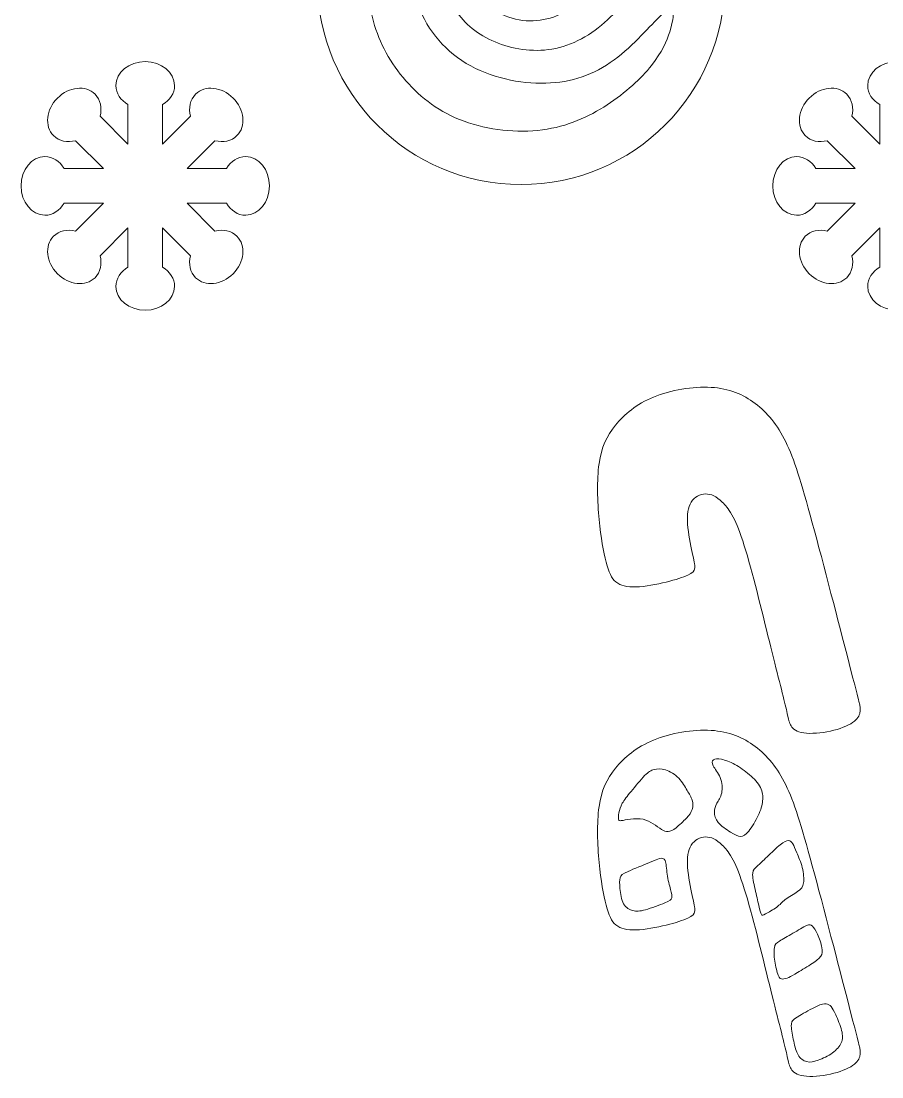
# Model space of a CAD drawing. Header units: centimetres. Extents: x -97 to 97, y -61 to 61.
# Drawn here: x -1.39 to 17.53, y -60.77 to -37.57 of the extents above; entities that cross this region are included whole.
import ezdxf

# ---------------------------------------------------------------- set-up
doc = ezdxf.new("R2010")
doc.units = ezdxf.units.CM
doc.header["$MEASUREMENT"] = 0
doc.layers.add('layer 1', color=7, linetype='Continuous')

msp = doc.modelspace()

# ---------------------------------------------------------------- linework, layer by layer
at = {"layer": 'layer 1', "color": 242, "lineweight": 9}
for points, knots in [([(9.60406, -32.20278), (7.1294, -32.20278), (5.1233, -34.20887), (5.1233, -36.68354), (5.1233, -36.68354), (5.1233, -39.15821), (7.1294, -41.1643), (9.60406, -41.1643), (9.60406, -41.1643), (12.07873, -41.1643), (14.08483, -39.15821), (14.08483, -36.68354), (14.08483, -36.68354), (14.08483, -34.20887), (12.07873, -32.20278), (9.60406, -32.20278)], [0, 0, 0, 0, 0.2, 0.2, 0.2, 0.2, 0.4, 0.4, 0.4, 0.4, 0.6, 0.6, 0.6, 0.6, 1, 1, 1, 1]), ([(12.62771, -37.49726), (12.40113, -37.72043), (12.00968, -38.18055), (11.5633, -38.48613), (11.5633, -38.48613), (11.11696, -38.79171), (10.61568, -38.94279), (10.03882, -38.93938), (10.03882, -38.93938), (9.462, -38.93593), (8.80963, -38.77797), (8.30144, -38.44151), (8.30144, -38.44151), (7.7933, -38.10501), (7.42937, -37.58995), (7.27142, -37.01659), (7.27142, -37.01659), (7.11347, -36.44318), (7.16154, -35.81137), (7.41904, -35.30668), (7.41904, -35.30668), (7.67655, -34.80195), (8.14354, -34.42424), (8.66369, -34.23199), (8.66369, -34.23199), (9.18384, -34.03975), (9.7572, -34.03288), (10.21382, -34.20803), (10.21382, -34.20803), (10.67048, -34.38317), (11.0104, -34.74023), (11.18204, -35.14882), (11.18204, -35.14882), (11.35373, -35.55741), (11.35709, -36.01753), (11.29696, -36.37119), (11.29696, -36.37119), (11.23689, -36.72484), (11.11332, -36.97202), (10.85576, -37.18491), (10.85576, -37.18491), (10.59826, -37.39775), (10.20686, -37.57631), (9.79308, -37.56944), (9.79308, -37.56944), (9.37935, -37.56253), (8.94329, -37.37028), (8.71157, -37.08185), (8.71157, -37.08185), (8.47986, -36.79342), (8.45243, -36.40884), (8.5383, -36.12386), (8.5383, -36.12386), (8.62421, -35.83884), (8.82337, -35.65347), (9.0328, -35.57106), (9.0328, -35.57106), (9.24228, -35.48865), (9.462, -35.50925), (9.60621, -35.51957), (9.60621, -35.51957), (9.75043, -35.52985), (9.8191, -35.52985), (9.78131, -35.55391), (9.78131, -35.55391), (9.74356, -35.57792), (9.59935, -35.626), (9.47914, -35.6878), (9.47914, -35.6878), (9.35898, -35.74961), (9.26284, -35.82515), (9.19417, -35.91443), (9.19417, -35.91443), (9.12549, -36.00371), (9.08433, -36.10667), (9.0912, -36.25776), (9.0912, -36.25776), (9.09807, -36.40884), (9.15296, -36.608), (9.27312, -36.73848), (9.27312, -36.73848), (9.39332, -36.86896), (9.57874, -36.93072), (9.78818, -36.91698), (9.78818, -36.91698), (9.99766, -36.90325), (10.23111, -36.81402), (10.40279, -36.63206), (10.40279, -36.63206), (10.57448, -36.45004), (10.68436, -36.17539), (10.65002, -35.90756), (10.65002, -35.90756), (10.61568, -35.63973), (10.43713, -35.37881), (10.24138, -35.18652), (10.24138, -35.18652), (10.04568, -34.99424), (9.83284, -34.87062), (9.56501, -34.85348), (9.56501, -34.85348), (9.29718, -34.83628), (8.97445, -34.92556), (8.71003, -35.0801), (8.71003, -35.0801), (8.44566, -35.2346), (8.23968, -35.45431), (8.10233, -35.72214), (8.10233, -35.72214), (7.96498, -35.98997), (7.89631, -36.30583), (7.92719, -36.6286), (7.92719, -36.6286), (7.95812, -36.95137), (8.08855, -37.28096), (8.32891, -37.54879), (8.32891, -37.54879), (8.56927, -37.81662), (8.91947, -38.0226), (9.32119, -38.13248), (9.32119, -38.13248), (9.72296, -38.24236), (10.17617, -38.25609), (10.60877, -38.10501), (10.60877, -38.10501), (11.04142, -37.95393), (11.45347, -37.63807), (11.73499, -37.30502), (11.73499, -37.30502), (12.01655, -36.97192), (12.16764, -36.62173), (12.22944, -36.26121), (12.22944, -36.26121), (12.29125, -35.90065), (12.26378, -35.52985), (12.11956, -35.12813), (12.11956, -35.12813), (11.97535, -34.7264), (11.71443, -34.29375), (11.32471, -33.96584), (11.32471, -33.96584), (10.935, -33.63794), (10.41653, -33.41477), (9.81565, -33.36497), (9.81565, -33.36497), (9.21477, -33.31516), (8.53153, -33.43878), (8.01133, -33.67054), (8.01133, -33.67054), (7.49113, -33.90231), (7.13407, -34.24227), (6.85937, -34.66633), (6.85937, -34.66633), (6.58467, -35.09033), (6.39243, -35.59853), (6.30315, -36.10326), (6.30315, -36.10326), (6.21387, -36.608), (6.22761, -37.10927), (6.35809, -37.58313), (6.35809, -37.58313), (6.48857, -38.05694), (6.73575, -38.50332), (7.0688, -38.88444), (7.0688, -38.88444), (7.40185, -39.26556), (7.82077, -39.58142), (8.34951, -39.77371), (8.34951, -39.77371), (8.87826, -39.966), (9.51694, -40.03467), (10.06974, -39.96259), (10.06974, -39.96259), (10.62255, -39.89046), (11.08949, -39.67756), (11.49463, -39.41319), (11.49463, -39.41319), (11.89981, -39.14877), (12.24318, -38.83291), (12.46976, -38.54794), (12.46976, -38.54794), (12.69638, -38.26291), (12.80626, -38.00886), (12.87148, -37.8063), (12.87148, -37.8063), (12.93675, -37.60368), (12.95735, -37.45265), (12.93675, -37.37024), (12.93675, -37.37024), (12.91614, -37.28783), (12.85434, -37.27409), (12.62771, -37.49726)], [0, 0, 0, 0, 0.02040816, 0.02040816, 0.02040816, 0.02040816, 0.04081633, 0.04081633, 0.04081633, 0.04081633, 0.06122449, 0.06122449, 0.06122449, 0.06122449, 0.08163265, 0.08163265, 0.08163265, 0.08163265, 0.10204082, 0.10204082, 0.10204082, 0.10204082, 0.12244898, 0.12244898, 0.12244898, 0.12244898, 0.14285714, 0.14285714, 0.14285714, 0.14285714, 0.16326531, 0.16326531, 0.16326531, 0.16326531, 0.18367347, 0.18367347, 0.18367347, 0.18367347, 0.20408163, 0.20408163, 0.20408163, 0.20408163, 0.2244898, 0.2244898, 0.2244898, 0.2244898, 0.24489796, 0.24489796, 0.24489796, 0.24489796, 0.26530612, 0.26530612, 0.26530612, 0.26530612, 0.28571429, 0.28571429, 0.28571429, 0.28571429, 0.30612245, 0.30612245, 0.30612245, 0.30612245, 0.32653061, 0.32653061, 0.32653061, 0.32653061, 0.34693878, 0.34693878, 0.34693878, 0.34693878, 0.36734694, 0.36734694, 0.36734694, 0.36734694, 0.3877551, 0.3877551, 0.3877551, 0.3877551, 0.40816327, 0.40816327, 0.40816327, 0.40816327, 0.42857143, 0.42857143, 0.42857143, 0.42857143, 0.44897959, 0.44897959, 0.44897959, 0.44897959, 0.46938776, 0.46938776, 0.46938776, 0.46938776, 0.48979592, 0.48979592, 0.48979592, 0.48979592, 0.51020408, 0.51020408, 0.51020408, 0.51020408, 0.53061224, 0.53061224, 0.53061224, 0.53061224, 0.55102041, 0.55102041, 0.55102041, 0.55102041, 0.57142857, 0.57142857, 0.57142857, 0.57142857, 0.59183673, 0.59183673, 0.59183673, 0.59183673, 0.6122449, 0.6122449, 0.6122449, 0.6122449, 0.63265306, 0.63265306, 0.63265306, 0.63265306, 0.65306122, 0.65306122, 0.65306122, 0.65306122, 0.67346939, 0.67346939, 0.67346939, 0.67346939, 0.69387755, 0.69387755, 0.69387755, 0.69387755, 0.71428571, 0.71428571, 0.71428571, 0.71428571, 0.73469388, 0.73469388, 0.73469388, 0.73469388, 0.75510204, 0.75510204, 0.75510204, 0.75510204, 0.7755102, 0.7755102, 0.7755102, 0.7755102, 0.79591837, 0.79591837, 0.79591837, 0.79591837, 0.81632653, 0.81632653, 0.81632653, 0.81632653, 0.83673469, 0.83673469, 0.83673469, 0.83673469, 0.85714286, 0.85714286, 0.85714286, 0.85714286, 0.87755102, 0.87755102, 0.87755102, 0.87755102, 0.89795918, 0.89795918, 0.89795918, 0.89795918, 0.91836735, 0.91836735, 0.91836735, 0.91836735, 0.93877551, 0.93877551, 0.93877551, 0.93877551, 0.95918367, 0.95918367, 0.95918367, 0.95918367, 1, 1, 1, 1]), ([(-0.1901, -42.18802), (-0.1901, -42.18802), (0.42194, -41.57597), (0.42194, -41.57597), (0.42194, -41.57597), (0.42194, -41.57597), (-0.44364, -41.57597), (-0.44364, -41.57597), (-0.44364, -41.57597), (-0.5388, -41.73523), (-0.69204, -41.83867), (-0.86494, -41.83867), (-0.86494, -41.83867), (-1.15365, -41.83867), (-1.3877, -41.55042), (-1.3877, -41.19485), (-1.3877, -41.19485), (-1.3877, -40.83929), (-1.15365, -40.55104), (-0.86494, -40.55104), (-0.86494, -40.55104), (-0.69204, -40.55104), (-0.5388, -40.65447), (-0.44364, -40.81373), (-0.44364, -40.81373), (-0.44364, -40.81373), (0.42194, -40.81373), (0.42194, -40.81373), (0.42194, -40.81373), (0.42194, -40.81373), (-0.1901, -40.20169), (-0.1901, -40.20169), (-0.1901, -40.20169), (-0.37001, -40.247), (-0.55151, -40.21178), (-0.67377, -40.08952), (-0.67377, -40.08952), (-0.87792, -39.88536), (-0.83962, -39.51606), (-0.58818, -39.26463), (-0.58818, -39.26463), (-0.33675, -39.0132), (0.03255, -38.97489), (0.23671, -39.17904), (0.23671, -39.17904), (0.35897, -39.3013), (0.39419, -39.4828), (0.34888, -39.66271), (0.34888, -39.66271), (0.34888, -39.66271), (0.96092, -40.27475), (0.96092, -40.27475), (0.96092, -40.27475), (0.96092, -40.27475), (0.96092, -39.40917), (0.96092, -39.40917), (0.96092, -39.40917), (0.80166, -39.31401), (0.69823, -39.16078), (0.69823, -38.98788), (0.69823, -38.98788), (0.69823, -38.69916), (0.98647, -38.46511), (1.34204, -38.46511), (1.34204, -38.46511), (1.69761, -38.46511), (1.98585, -38.69916), (1.98585, -38.98788), (1.98585, -38.98788), (1.98585, -39.16078), (1.88242, -39.31401), (1.72316, -39.40917), (1.72316, -39.40917), (1.72316, -39.40917), (1.72316, -40.27475), (1.72316, -40.27475), (1.72316, -40.27475), (1.72316, -40.27475), (2.33521, -39.66271), (2.33521, -39.66271), (2.33521, -39.66271), (2.28989, -39.4828), (2.32512, -39.3013), (2.44738, -39.17904), (2.44738, -39.17904), (2.65153, -38.97489), (3.02083, -39.0132), (3.27227, -39.26463), (3.27227, -39.26463), (3.5237, -39.51606), (3.56201, -39.88536), (3.35785, -40.08952), (3.35785, -40.08952), (3.23559, -40.21178), (3.05409, -40.247), (2.87419, -40.20169), (2.87419, -40.20169), (2.87419, -40.20169), (2.26214, -40.81373), (2.26214, -40.81373), (2.26214, -40.81373), (2.26214, -40.81373), (3.12772, -40.81373), (3.12772, -40.81373), (3.12772, -40.81373), (3.22288, -40.65447), (3.37612, -40.55104), (3.54902, -40.55104), (3.54902, -40.55104), (3.83773, -40.55104), (4.07179, -40.83929), (4.07179, -41.19485), (4.07179, -41.19485), (4.07179, -41.55042), (3.83773, -41.83867), (3.54902, -41.83867), (3.54902, -41.83867), (3.37612, -41.83867), (3.22288, -41.73523), (3.12772, -41.57597), (3.12772, -41.57597), (3.12772, -41.57597), (2.26214, -41.57597), (2.26214, -41.57597), (2.26214, -41.57597), (2.26214, -41.57597), (2.87419, -42.18802), (2.87419, -42.18802), (2.87419, -42.18802), (3.05409, -42.1427), (3.23559, -42.17793), (3.35785, -42.30019), (3.35785, -42.30019), (3.56201, -42.50434), (3.5237, -42.87364), (3.27227, -43.12508), (3.27227, -43.12508), (3.02083, -43.37651), (2.65153, -43.41482), (2.44738, -43.21066), (2.44738, -43.21066), (2.32512, -43.0884), (2.28989, -42.90691), (2.33521, -42.727), (2.33521, -42.727), (2.33521, -42.727), (1.72316, -42.11495), (1.72316, -42.11495), (1.72316, -42.11495), (1.72316, -42.11495), (1.72316, -42.98053), (1.72316, -42.98053), (1.72316, -42.98053), (1.88242, -43.0757), (1.98585, -43.22893), (1.98585, -43.40183), (1.98585, -43.40183), (1.98585, -43.69055), (1.69761, -43.9246), (1.34204, -43.9246), (1.34204, -43.9246), (0.98647, -43.9246), (0.69823, -43.69055), (0.69823, -43.40183), (0.69823, -43.40183), (0.69823, -43.22893), (0.80166, -43.0757), (0.96092, -42.98053), (0.96092, -42.98053), (0.96092, -42.98053), (0.96092, -42.11495), (0.96092, -42.11495), (0.96092, -42.11495), (0.96092, -42.11495), (0.34888, -42.727), (0.34888, -42.727), (0.34888, -42.727), (0.39419, -42.90691), (0.35897, -43.0884), (0.23671, -43.21066), (0.23671, -43.21066), (0.03255, -43.41482), (-0.33675, -43.37651), (-0.58818, -43.12508), (-0.58818, -43.12508), (-0.83962, -42.87364), (-0.87792, -42.50434), (-0.67377, -42.30019), (-0.67377, -42.30019), (-0.55151, -42.17793), (-0.37001, -42.1427), (-0.1901, -42.18802)], [0, 0, 0, 0, 0.02040816, 0.02040816, 0.02040816, 0.02040816, 0.04081633, 0.04081633, 0.04081633, 0.04081633, 0.06122449, 0.06122449, 0.06122449, 0.06122449, 0.08163265, 0.08163265, 0.08163265, 0.08163265, 0.10204082, 0.10204082, 0.10204082, 0.10204082, 0.12244898, 0.12244898, 0.12244898, 0.12244898, 0.14285714, 0.14285714, 0.14285714, 0.14285714, 0.16326531, 0.16326531, 0.16326531, 0.16326531, 0.18367347, 0.18367347, 0.18367347, 0.18367347, 0.20408163, 0.20408163, 0.20408163, 0.20408163, 0.2244898, 0.2244898, 0.2244898, 0.2244898, 0.24489796, 0.24489796, 0.24489796, 0.24489796, 0.26530612, 0.26530612, 0.26530612, 0.26530612, 0.28571429, 0.28571429, 0.28571429, 0.28571429, 0.30612245, 0.30612245, 0.30612245, 0.30612245, 0.32653061, 0.32653061, 0.32653061, 0.32653061, 0.34693878, 0.34693878, 0.34693878, 0.34693878, 0.36734694, 0.36734694, 0.36734694, 0.36734694, 0.3877551, 0.3877551, 0.3877551, 0.3877551, 0.40816327, 0.40816327, 0.40816327, 0.40816327, 0.42857143, 0.42857143, 0.42857143, 0.42857143, 0.44897959, 0.44897959, 0.44897959, 0.44897959, 0.46938776, 0.46938776, 0.46938776, 0.46938776, 0.48979592, 0.48979592, 0.48979592, 0.48979592, 0.51020408, 0.51020408, 0.51020408, 0.51020408, 0.53061224, 0.53061224, 0.53061224, 0.53061224, 0.55102041, 0.55102041, 0.55102041, 0.55102041, 0.57142857, 0.57142857, 0.57142857, 0.57142857, 0.59183673, 0.59183673, 0.59183673, 0.59183673, 0.6122449, 0.6122449, 0.6122449, 0.6122449, 0.63265306, 0.63265306, 0.63265306, 0.63265306, 0.65306122, 0.65306122, 0.65306122, 0.65306122, 0.67346939, 0.67346939, 0.67346939, 0.67346939, 0.69387755, 0.69387755, 0.69387755, 0.69387755, 0.71428571, 0.71428571, 0.71428571, 0.71428571, 0.73469388, 0.73469388, 0.73469388, 0.73469388, 0.75510204, 0.75510204, 0.75510204, 0.75510204, 0.7755102, 0.7755102, 0.7755102, 0.7755102, 0.79591837, 0.79591837, 0.79591837, 0.79591837, 0.81632653, 0.81632653, 0.81632653, 0.81632653, 0.83673469, 0.83673469, 0.83673469, 0.83673469, 0.85714286, 0.85714286, 0.85714286, 0.85714286, 0.87755102, 0.87755102, 0.87755102, 0.87755102, 0.89795918, 0.89795918, 0.89795918, 0.89795918, 0.91836735, 0.91836735, 0.91836735, 0.91836735, 0.93877551, 0.93877551, 0.93877551, 0.93877551, 0.95918367, 0.95918367, 0.95918367, 0.95918367, 1, 1, 1, 1]), ([(19.39823, -42.18802), (19.39823, -42.18802), (18.78619, -41.57597), (18.78619, -41.57597), (18.78619, -41.57597), (18.78619, -41.57597), (19.65177, -41.57597), (19.65177, -41.57597), (19.65177, -41.57597), (19.74693, -41.73523), (19.90016, -41.83867), (20.07307, -41.83867), (20.07307, -41.83867), (20.36178, -41.83867), (20.59583, -41.55042), (20.59583, -41.19485), (20.59583, -41.19485), (20.59583, -40.83929), (20.36178, -40.55104), (20.07307, -40.55104), (20.07307, -40.55104), (19.90016, -40.55104), (19.74693, -40.65447), (19.65177, -40.81373), (19.65177, -40.81373), (19.65177, -40.81373), (18.78619, -40.81373), (18.78619, -40.81373), (18.78619, -40.81373), (18.78619, -40.81373), (19.39823, -40.20169), (19.39823, -40.20169), (19.39823, -40.20169), (19.57814, -40.247), (19.75964, -40.21178), (19.8819, -40.08952), (19.8819, -40.08952), (20.08605, -39.88536), (20.04774, -39.51606), (19.79631, -39.26463), (19.79631, -39.26463), (19.54488, -39.0132), (19.17558, -38.97489), (18.97142, -39.17904), (18.97142, -39.17904), (18.84916, -39.3013), (18.81394, -39.4828), (18.85925, -39.66271), (18.85925, -39.66271), (18.85925, -39.66271), (18.24721, -40.27475), (18.24721, -40.27475), (18.24721, -40.27475), (18.24721, -40.27475), (18.24721, -39.40917), (18.24721, -39.40917), (18.24721, -39.40917), (18.40647, -39.31401), (18.5099, -39.16078), (18.5099, -38.98788), (18.5099, -38.98788), (18.5099, -38.69916), (18.22165, -38.46511), (17.86609, -38.46511), (17.86609, -38.46511), (17.51052, -38.46511), (17.22227, -38.69916), (17.22227, -38.98788), (17.22227, -38.98788), (17.22227, -39.16078), (17.32571, -39.31401), (17.48497, -39.40917), (17.48497, -39.40917), (17.48497, -39.40917), (17.48497, -40.27475), (17.48497, -40.27475), (17.48497, -40.27475), (17.48497, -40.27475), (16.87292, -39.66271), (16.87292, -39.66271), (16.87292, -39.66271), (16.91824, -39.4828), (16.88301, -39.3013), (16.76075, -39.17904), (16.76075, -39.17904), (16.5566, -38.97489), (16.1873, -39.0132), (15.93586, -39.26463), (15.93586, -39.26463), (15.68443, -39.51606), (15.64612, -39.88536), (15.85028, -40.08952), (15.85028, -40.08952), (15.97254, -40.21178), (16.15403, -40.247), (16.33394, -40.20169), (16.33394, -40.20169), (16.33394, -40.20169), (16.94599, -40.81373), (16.94599, -40.81373), (16.94599, -40.81373), (16.94599, -40.81373), (16.08041, -40.81373), (16.08041, -40.81373), (16.08041, -40.81373), (15.98524, -40.65447), (15.83201, -40.55104), (15.65911, -40.55104), (15.65911, -40.55104), (15.3704, -40.55104), (15.13634, -40.83929), (15.13634, -41.19485), (15.13634, -41.19485), (15.13634, -41.55042), (15.3704, -41.83867), (15.65911, -41.83867), (15.65911, -41.83867), (15.83201, -41.83867), (15.98524, -41.73523), (16.08041, -41.57597), (16.08041, -41.57597), (16.08041, -41.57597), (16.94599, -41.57597), (16.94599, -41.57597), (16.94599, -41.57597), (16.94599, -41.57597), (16.33394, -42.18802), (16.33394, -42.18802), (16.33394, -42.18802), (16.15403, -42.1427), (15.97254, -42.17793), (15.85028, -42.30019), (15.85028, -42.30019), (15.64612, -42.50434), (15.68443, -42.87364), (15.93586, -43.12508), (15.93586, -43.12508), (16.1873, -43.37651), (16.5566, -43.41482), (16.76075, -43.21066), (16.76075, -43.21066), (16.88301, -43.0884), (16.91824, -42.90691), (16.87292, -42.727), (16.87292, -42.727), (16.87292, -42.727), (17.48497, -42.11495), (17.48497, -42.11495), (17.48497, -42.11495), (17.48497, -42.11495), (17.48497, -42.98053), (17.48497, -42.98053), (17.48497, -42.98053), (17.32571, -43.0757), (17.22227, -43.22893), (17.22227, -43.40183), (17.22227, -43.40183), (17.22227, -43.69055), (17.51052, -43.9246), (17.86609, -43.9246), (17.86609, -43.9246), (18.22165, -43.9246), (18.5099, -43.69055), (18.5099, -43.40183), (18.5099, -43.40183), (18.5099, -43.22893), (18.40647, -43.0757), (18.24721, -42.98053), (18.24721, -42.98053), (18.24721, -42.98053), (18.24721, -42.11495), (18.24721, -42.11495), (18.24721, -42.11495), (18.24721, -42.11495), (18.85925, -42.727), (18.85925, -42.727), (18.85925, -42.727), (18.81394, -42.90691), (18.84916, -43.0884), (18.97142, -43.21066), (18.97142, -43.21066), (19.17558, -43.41482), (19.54488, -43.37651), (19.79631, -43.12508), (19.79631, -43.12508), (20.04774, -42.87364), (20.08605, -42.50434), (19.8819, -42.30019), (19.8819, -42.30019), (19.75964, -42.17793), (19.57814, -42.1427), (19.39823, -42.18802)], [0, 0, 0, 0, 0.02040816, 0.02040816, 0.02040816, 0.02040816, 0.04081633, 0.04081633, 0.04081633, 0.04081633, 0.06122449, 0.06122449, 0.06122449, 0.06122449, 0.08163265, 0.08163265, 0.08163265, 0.08163265, 0.10204082, 0.10204082, 0.10204082, 0.10204082, 0.12244898, 0.12244898, 0.12244898, 0.12244898, 0.14285714, 0.14285714, 0.14285714, 0.14285714, 0.16326531, 0.16326531, 0.16326531, 0.16326531, 0.18367347, 0.18367347, 0.18367347, 0.18367347, 0.20408163, 0.20408163, 0.20408163, 0.20408163, 0.2244898, 0.2244898, 0.2244898, 0.2244898, 0.24489796, 0.24489796, 0.24489796, 0.24489796, 0.26530612, 0.26530612, 0.26530612, 0.26530612, 0.28571429, 0.28571429, 0.28571429, 0.28571429, 0.30612245, 0.30612245, 0.30612245, 0.30612245, 0.32653061, 0.32653061, 0.32653061, 0.32653061, 0.34693878, 0.34693878, 0.34693878, 0.34693878, 0.36734694, 0.36734694, 0.36734694, 0.36734694, 0.3877551, 0.3877551, 0.3877551, 0.3877551, 0.40816327, 0.40816327, 0.40816327, 0.40816327, 0.42857143, 0.42857143, 0.42857143, 0.42857143, 0.44897959, 0.44897959, 0.44897959, 0.44897959, 0.46938776, 0.46938776, 0.46938776, 0.46938776, 0.48979592, 0.48979592, 0.48979592, 0.48979592, 0.51020408, 0.51020408, 0.51020408, 0.51020408, 0.53061224, 0.53061224, 0.53061224, 0.53061224, 0.55102041, 0.55102041, 0.55102041, 0.55102041, 0.57142857, 0.57142857, 0.57142857, 0.57142857, 0.59183673, 0.59183673, 0.59183673, 0.59183673, 0.6122449, 0.6122449, 0.6122449, 0.6122449, 0.63265306, 0.63265306, 0.63265306, 0.63265306, 0.65306122, 0.65306122, 0.65306122, 0.65306122, 0.67346939, 0.67346939, 0.67346939, 0.67346939, 0.69387755, 0.69387755, 0.69387755, 0.69387755, 0.71428571, 0.71428571, 0.71428571, 0.71428571, 0.73469388, 0.73469388, 0.73469388, 0.73469388, 0.75510204, 0.75510204, 0.75510204, 0.75510204, 0.7755102, 0.7755102, 0.7755102, 0.7755102, 0.79591837, 0.79591837, 0.79591837, 0.79591837, 0.81632653, 0.81632653, 0.81632653, 0.81632653, 0.83673469, 0.83673469, 0.83673469, 0.83673469, 0.85714286, 0.85714286, 0.85714286, 0.85714286, 0.87755102, 0.87755102, 0.87755102, 0.87755102, 0.89795918, 0.89795918, 0.89795918, 0.89795918, 0.91836735, 0.91836735, 0.91836735, 0.91836735, 0.93877551, 0.93877551, 0.93877551, 0.93877551, 0.95918367, 0.95918367, 0.95918367, 0.95918367, 1, 1, 1, 1]), ([(16.78274, -51.56324), (16.59386, -50.83534), (16.25054, -49.50308), (16.0033, -48.59322), (16.0033, -48.59322), (15.75608, -47.68334), (15.60506, -47.19576), (15.41962, -46.81808), (15.41962, -46.81808), (15.2342, -46.44038), (15.01448, -46.1726), (14.75012, -45.97346), (14.75012, -45.97346), (14.4857, -45.7743), (14.1767, -45.6438), (13.7784, -45.6198), (13.7784, -45.6198), (13.38008, -45.59574), (12.89254, -45.67814), (12.51482, -45.83268), (12.51482, -45.83268), (12.13712, -45.98718), (11.86932, -46.21376), (11.67704, -46.4507), (11.67704, -46.4507), (11.48476, -46.68762), (11.36804, -46.9348), (11.31656, -47.2953), (11.31656, -47.2953), (11.26504, -47.65588), (11.27878, -48.12968), (11.31656, -48.52454), (11.31656, -48.52454), (11.35432, -48.9194), (11.41608, -49.2353), (11.47446, -49.45846), (11.47446, -49.45846), (11.53282, -49.68164), (11.58776, -49.81212), (11.68738, -49.89454), (11.68738, -49.89454), (11.78692, -49.97694), (11.93114, -50.01128), (12.1303, -50.0044), (12.1303, -50.0044), (12.32944, -49.99756), (12.5835, -49.94948), (12.79298, -49.89794), (12.79298, -49.89794), (13.00242, -49.84646), (13.16718, -49.79152), (13.2702, -49.74344), (13.2702, -49.74344), (13.3732, -49.69538), (13.41442, -49.65418), (13.42128, -49.58548), (13.42128, -49.58548), (13.42814, -49.51682), (13.40068, -49.42072), (13.36294, -49.24904), (13.36294, -49.24904), (13.32514, -49.07736), (13.27706, -48.83018), (13.26334, -48.62414), (13.26334, -48.62414), (13.24958, -48.41812), (13.2702, -48.2533), (13.34232, -48.13996), (13.34232, -48.13996), (13.41442, -48.02668), (13.53804, -47.96486), (13.65822, -47.96142), (13.65822, -47.96142), (13.7784, -47.958), (13.89514, -48.01294), (14.02562, -48.13996), (14.02562, -48.13996), (14.1561, -48.26704), (14.30028, -48.4662), (14.4754, -48.99494), (14.4754, -48.99494), (14.6505, -49.52374), (14.85648, -50.38208), (15.02818, -51.07564), (15.02818, -51.07564), (15.19986, -51.76926), (15.33722, -52.298), (15.40934, -52.5967), (15.40934, -52.5967), (15.48144, -52.89548), (15.48828, -52.9641), (15.52264, -53.03278), (15.52264, -53.03278), (15.55698, -53.10146), (15.61878, -53.17012), (15.75958, -53.201), (15.75958, -53.201), (15.90034, -53.23192), (16.12006, -53.22508), (16.32608, -53.18726), (16.32608, -53.18726), (16.5321, -53.14952), (16.72434, -53.08086), (16.84796, -53.00872), (16.84796, -53.00872), (16.97156, -52.93664), (17.02652, -52.86114), (17.04712, -52.78214), (17.04712, -52.78214), (17.06772, -52.7032), (17.05398, -52.62078), (17.02998, -52.51776), (17.02998, -52.51776), (17.00592, -52.41476), (16.97156, -52.29114), (16.78274, -51.56324)], [0, 0, 0, 0, 0.03333333, 0.03333333, 0.03333333, 0.03333333, 0.06666667, 0.06666667, 0.06666667, 0.06666667, 0.1, 0.1, 0.1, 0.1, 0.13333333, 0.13333333, 0.13333333, 0.13333333, 0.16666667, 0.16666667, 0.16666667, 0.16666667, 0.2, 0.2, 0.2, 0.2, 0.23333333, 0.23333333, 0.23333333, 0.23333333, 0.26666667, 0.26666667, 0.26666667, 0.26666667, 0.3, 0.3, 0.3, 0.3, 0.33333333, 0.33333333, 0.33333333, 0.33333333, 0.36666667, 0.36666667, 0.36666667, 0.36666667, 0.4, 0.4, 0.4, 0.4, 0.43333333, 0.43333333, 0.43333333, 0.43333333, 0.46666667, 0.46666667, 0.46666667, 0.46666667, 0.5, 0.5, 0.5, 0.5, 0.53333333, 0.53333333, 0.53333333, 0.53333333, 0.56666667, 0.56666667, 0.56666667, 0.56666667, 0.6, 0.6, 0.6, 0.6, 0.63333333, 0.63333333, 0.63333333, 0.63333333, 0.66666667, 0.66666667, 0.66666667, 0.66666667, 0.7, 0.7, 0.7, 0.7, 0.73333333, 0.73333333, 0.73333333, 0.73333333, 0.76666667, 0.76666667, 0.76666667, 0.76666667, 0.8, 0.8, 0.8, 0.8, 0.83333333, 0.83333333, 0.83333333, 0.83333333, 0.86666667, 0.86666667, 0.86666667, 0.86666667, 0.9, 0.9, 0.9, 0.9, 0.93333333, 0.93333333, 0.93333333, 0.93333333, 1, 1, 1, 1]), ([(16.78274, -59.09857), (16.59386, -58.37066), (16.25054, -57.03842), (16.00331, -56.12856), (16.00331, -56.12856), (15.75608, -55.21869), (15.60504, -54.7311), (15.41962, -54.35343), (15.41962, -54.35343), (15.2342, -53.97572), (15.01449, -53.70794), (14.75011, -53.50878), (14.75011, -53.50878), (14.48569, -53.30963), (14.1767, -53.17914), (13.77839, -53.15513), (13.77839, -53.15513), (13.38008, -53.13107), (12.89254, -53.21348), (12.51483, -53.36802), (12.51483, -53.36802), (12.13711, -53.52252), (11.86933, -53.7491), (11.67704, -53.98605), (11.67704, -53.98605), (11.48475, -54.22295), (11.36805, -54.47013), (11.31657, -54.83065), (11.31657, -54.83065), (11.26504, -55.19122), (11.27878, -55.66502), (11.31657, -56.05988), (11.31657, -56.05988), (11.35432, -56.45474), (11.41608, -56.77064), (11.47447, -56.99381), (11.47447, -56.99381), (11.53283, -57.21698), (11.58776, -57.34746), (11.68737, -57.42987), (11.68737, -57.42987), (11.78692, -57.51228), (11.93114, -57.54662), (12.13029, -57.53975), (12.13029, -57.53975), (12.32945, -57.53288), (12.5835, -57.48481), (12.79298, -57.43328), (12.79298, -57.43328), (13.00242, -57.3818), (13.16719, -57.32686), (13.2702, -57.27878), (13.2702, -57.27878), (13.37321, -57.23071), (13.41442, -57.18951), (13.42128, -57.12083), (13.42128, -57.12083), (13.42815, -57.05216), (13.40068, -56.95606), (13.36293, -56.78437), (13.36293, -56.78437), (13.32514, -56.61269), (13.27707, -56.36551), (13.26333, -56.15948), (13.26333, -56.15948), (13.2496, -55.95346), (13.2702, -55.78864), (13.34233, -55.6753), (13.34233, -55.6753), (13.41442, -55.56201), (13.53803, -55.50021), (13.65823, -55.49675), (13.65823, -55.49675), (13.77839, -55.49334), (13.89514, -55.54828), (14.02562, -55.6753), (14.02562, -55.6753), (14.1561, -55.80237), (14.30027, -56.00153), (14.47542, -56.53028), (14.47542, -56.53028), (14.65051, -57.05907), (14.85649, -57.91741), (15.02818, -58.61098), (15.02818, -58.61098), (15.19986, -59.30459), (15.33721, -59.83334), (15.40934, -60.13205), (15.40934, -60.13205), (15.48143, -60.43081), (15.4883, -60.49944), (15.52263, -60.56811), (15.52263, -60.56811), (15.55697, -60.63679), (15.61878, -60.70546), (15.75958, -60.73634), (15.75958, -60.73634), (15.90034, -60.76727), (16.12006, -60.7604), (16.32608, -60.72261), (16.32608, -60.72261), (16.5321, -60.68486), (16.72435, -60.61618), (16.84796, -60.54405), (16.84796, -60.54405), (16.97157, -60.47197), (17.02651, -60.39647), (17.04712, -60.31747), (17.04712, -60.31747), (17.06772, -60.23852), (17.05398, -60.15611), (17.02997, -60.0531), (17.02997, -60.0531), (17.00591, -59.95009), (16.97157, -59.82647), (16.78274, -59.09857)], [0, 0, 0, 0, 0.03333333, 0.03333333, 0.03333333, 0.03333333, 0.06666667, 0.06666667, 0.06666667, 0.06666667, 0.1, 0.1, 0.1, 0.1, 0.13333333, 0.13333333, 0.13333333, 0.13333333, 0.16666667, 0.16666667, 0.16666667, 0.16666667, 0.2, 0.2, 0.2, 0.2, 0.23333333, 0.23333333, 0.23333333, 0.23333333, 0.26666667, 0.26666667, 0.26666667, 0.26666667, 0.3, 0.3, 0.3, 0.3, 0.33333333, 0.33333333, 0.33333333, 0.33333333, 0.36666667, 0.36666667, 0.36666667, 0.36666667, 0.4, 0.4, 0.4, 0.4, 0.43333333, 0.43333333, 0.43333333, 0.43333333, 0.46666667, 0.46666667, 0.46666667, 0.46666667, 0.5, 0.5, 0.5, 0.5, 0.53333333, 0.53333333, 0.53333333, 0.53333333, 0.56666667, 0.56666667, 0.56666667, 0.56666667, 0.6, 0.6, 0.6, 0.6, 0.63333333, 0.63333333, 0.63333333, 0.63333333, 0.66666667, 0.66666667, 0.66666667, 0.66666667, 0.7, 0.7, 0.7, 0.7, 0.73333333, 0.73333333, 0.73333333, 0.73333333, 0.76666667, 0.76666667, 0.76666667, 0.76666667, 0.8, 0.8, 0.8, 0.8, 0.83333333, 0.83333333, 0.83333333, 0.83333333, 0.86666667, 0.86666667, 0.86666667, 0.86666667, 0.9, 0.9, 0.9, 0.9, 0.93333333, 0.93333333, 0.93333333, 0.93333333, 1, 1, 1, 1]), ([(13.82642, -53.93452), (13.86075, -53.99974), (13.93625, -54.0856), (13.97918, -54.19375), (13.97918, -54.19375), (14.02212, -54.3019), (14.03239, -54.43239), (14.01179, -54.53026), (14.01179, -54.53026), (13.99119, -54.62808), (13.93971, -54.69335), (13.90537, -54.75684), (13.90537, -54.75684), (13.87103, -54.82037), (13.85384, -54.88218), (13.85384, -54.95254), (13.85384, -54.95254), (13.85384, -55.02294), (13.87103, -55.10194), (13.9363, -55.17916), (13.9363, -55.17916), (14.00151, -55.25643), (14.1148, -55.33198), (14.20581, -55.3886), (14.20581, -55.3886), (14.29681, -55.44527), (14.36544, -55.48306), (14.42557, -55.48474), (14.42557, -55.48474), (14.48565, -55.48647), (14.53713, -55.45213), (14.6058, -55.36627), (14.6058, -55.36627), (14.67448, -55.28045), (14.76035, -55.14314), (14.81701, -55.02294), (14.81701, -55.02294), (14.87363, -54.90278), (14.9011, -54.79977), (14.91143, -54.70017), (14.91143, -54.70017), (14.92171, -54.60061), (14.91484, -54.50447), (14.86509, -54.40833), (14.86509, -54.40833), (14.81528, -54.31218), (14.72255, -54.21604), (14.62127, -54.12849), (14.62127, -54.12849), (14.51998, -54.04094), (14.4101, -53.96194), (14.30195, -53.90359), (14.30195, -53.90359), (14.1938, -53.84524), (14.08733, -53.80745), (14.00497, -53.7903), (14.00497, -53.7903), (13.92256, -53.77311), (13.86416, -53.77657), (13.83156, -53.80063), (13.83156, -53.80063), (13.79895, -53.82464), (13.79208, -53.86925), (13.82642, -53.93452)], [0, 0, 0, 0, 0.05882353, 0.05882353, 0.05882353, 0.05882353, 0.11764706, 0.11764706, 0.11764706, 0.11764706, 0.17647059, 0.17647059, 0.17647059, 0.17647059, 0.23529412, 0.23529412, 0.23529412, 0.23529412, 0.29411765, 0.29411765, 0.29411765, 0.29411765, 0.35294118, 0.35294118, 0.35294118, 0.35294118, 0.41176471, 0.41176471, 0.41176471, 0.41176471, 0.47058824, 0.47058824, 0.47058824, 0.47058824, 0.52941176, 0.52941176, 0.52941176, 0.52941176, 0.58823529, 0.58823529, 0.58823529, 0.58823529, 0.64705882, 0.64705882, 0.64705882, 0.64705882, 0.70588235, 0.70588235, 0.70588235, 0.70588235, 0.76470588, 0.76470588, 0.76470588, 0.76470588, 0.82352941, 0.82352941, 0.82352941, 0.82352941, 0.88235294, 0.88235294, 0.88235294, 0.88235294, 1, 1, 1, 1]), ([(13.25301, -54.47359), (13.20494, -54.39118), (13.15, -54.29158), (13.06759, -54.20749), (13.06759, -54.20749), (12.98518, -54.12335), (12.8753, -54.05467), (12.77747, -54.02379), (12.77747, -54.02379), (12.6796, -53.99287), (12.59373, -53.99974), (12.52506, -54.01693), (12.52506, -54.01693), (12.45638, -54.03407), (12.4049, -54.06154), (12.31908, -54.14909), (12.31908, -54.14909), (12.23321, -54.23664), (12.11301, -54.38431), (12.02205, -54.49592), (12.02205, -54.49592), (11.93104, -54.60748), (11.86928, -54.68302), (11.82808, -54.75684), (11.82808, -54.75684), (11.78687, -54.83065), (11.76627, -54.90278), (11.75427, -54.96454), (11.75427, -54.96454), (11.74221, -55.02635), (11.7388, -55.07788), (11.74394, -55.10703), (11.74394, -55.10703), (11.74908, -55.13623), (11.76281, -55.1431), (11.80575, -55.13796), (11.80575, -55.13796), (11.84863, -55.13282), (11.92077, -55.11563), (12.00831, -55.10535), (12.00831, -55.10535), (12.09586, -55.09507), (12.19888, -55.09162), (12.28474, -55.10876), (12.28474, -55.10876), (12.37056, -55.12595), (12.43924, -55.16375), (12.50618, -55.20663), (12.50618, -55.20663), (12.57313, -55.24957), (12.63839, -55.29764), (12.6916, -55.33025), (12.6916, -55.33025), (12.74482, -55.36286), (12.78602, -55.38005), (12.83409, -55.37659), (12.83409, -55.37659), (12.88216, -55.37318), (12.9371, -55.34912), (13.00924, -55.29418), (13.00924, -55.29418), (13.08132, -55.23929), (13.1706, -55.15342), (13.23586, -55.08302), (13.23586, -55.08302), (13.30108, -55.01266), (13.34224, -54.95772), (13.36284, -54.89419), (13.36284, -54.89419), (13.38344, -54.83065), (13.38344, -54.75857), (13.36284, -54.68989), (13.36284, -54.68989), (13.34224, -54.62122), (13.30108, -54.55595), (13.25301, -54.47359)], [0, 0, 0, 0, 0.05, 0.05, 0.05, 0.05, 0.1, 0.1, 0.1, 0.1, 0.15, 0.15, 0.15, 0.15, 0.2, 0.2, 0.2, 0.2, 0.25, 0.25, 0.25, 0.25, 0.3, 0.3, 0.3, 0.3, 0.35, 0.35, 0.35, 0.35, 0.4, 0.4, 0.4, 0.4, 0.45, 0.45, 0.45, 0.45, 0.5, 0.5, 0.5, 0.5, 0.55, 0.55, 0.55, 0.55, 0.6, 0.6, 0.6, 0.6, 0.65, 0.65, 0.65, 0.65, 0.7, 0.7, 0.7, 0.7, 0.75, 0.75, 0.75, 0.75, 0.8, 0.8, 0.8, 0.8, 0.85, 0.85, 0.85, 0.85, 0.9, 0.9, 0.9, 0.9, 1, 1, 1, 1]), ([(15.41103, -56.8736), (15.48825, -56.81525), (15.605, -56.75004), (15.68227, -56.6951), (15.68227, -56.6951), (15.75949, -56.64016), (15.79728, -56.5955), (15.81102, -56.50795), (15.81102, -56.50795), (15.82475, -56.4204), (15.81443, -56.28992), (15.78355, -56.16803), (15.78355, -56.16803), (15.75262, -56.04615), (15.70114, -55.93281), (15.66339, -55.84353), (15.66339, -55.84353), (15.6256, -55.7543), (15.60154, -55.68904), (15.5758, -55.64442), (15.5758, -55.64442), (15.55006, -55.59981), (15.52259, -55.57575), (15.48138, -55.57575), (15.48138, -55.57575), (15.44018, -55.57575), (15.38524, -55.59981), (15.30115, -55.66675), (15.30115, -55.66675), (15.21701, -55.7337), (15.10367, -55.84358), (15.01098, -55.93286), (15.01098, -55.93286), (14.9183, -56.02213), (14.84616, -56.09076), (14.79123, -56.13883), (14.79123, -56.13883), (14.73629, -56.18691), (14.69854, -56.21438), (14.6934, -56.29506), (14.6934, -56.29506), (14.68821, -56.37574), (14.71568, -56.50968), (14.74488, -56.64184), (14.74488, -56.64184), (14.77403, -56.77405), (14.80496, -56.90453), (14.82902, -57.00409), (14.82902, -57.00409), (14.85303, -57.10369), (14.87018, -57.17236), (14.88564, -57.20151), (14.88564, -57.20151), (14.9011, -57.23071), (14.91484, -57.22043), (14.97665, -57.1861), (14.97665, -57.1861), (15.03845, -57.15176), (15.14833, -57.09336), (15.22215, -57.03842), (15.22215, -57.03842), (15.29596, -56.98353), (15.33375, -56.932), (15.41103, -56.8736)], [0, 0, 0, 0, 0.05882353, 0.05882353, 0.05882353, 0.05882353, 0.11764706, 0.11764706, 0.11764706, 0.11764706, 0.17647059, 0.17647059, 0.17647059, 0.17647059, 0.23529412, 0.23529412, 0.23529412, 0.23529412, 0.29411765, 0.29411765, 0.29411765, 0.29411765, 0.35294118, 0.35294118, 0.35294118, 0.35294118, 0.41176471, 0.41176471, 0.41176471, 0.41176471, 0.47058824, 0.47058824, 0.47058824, 0.47058824, 0.52941176, 0.52941176, 0.52941176, 0.52941176, 0.58823529, 0.58823529, 0.58823529, 0.58823529, 0.64705882, 0.64705882, 0.64705882, 0.64705882, 0.70588235, 0.70588235, 0.70588235, 0.70588235, 0.76470588, 0.76470588, 0.76470588, 0.76470588, 0.82352941, 0.82352941, 0.82352941, 0.82352941, 0.88235294, 0.88235294, 0.88235294, 0.88235294, 1, 1, 1, 1]), ([(12.7706, -56.01522), (12.79634, -56.07362), (12.79634, -56.19382), (12.81354, -56.31571), (12.81354, -56.31571), (12.83068, -56.43759), (12.86497, -56.56116), (12.88903, -56.65044), (12.88903, -56.65044), (12.91304, -56.73971), (12.92678, -56.79465), (12.9165, -56.83413), (12.9165, -56.83413), (12.90618, -56.87365), (12.87184, -56.89766), (12.76196, -56.94401), (12.76196, -56.94401), (12.65208, -56.9904), (12.46671, -57.05903), (12.33795, -57.09509), (12.33795, -57.09509), (12.2092, -57.13116), (12.13707, -57.13457), (12.06153, -57.11569), (12.06153, -57.11569), (11.98598, -57.09682), (11.90703, -57.05562), (11.85723, -56.96634), (11.85723, -56.96634), (11.80743, -56.87706), (11.78687, -56.73976), (11.7766, -56.63156), (11.7766, -56.63156), (11.76627, -56.52341), (11.76627, -56.44446), (11.78174, -56.3912), (11.78174, -56.3912), (11.79715, -56.33799), (11.82808, -56.31052), (11.95342, -56.25385), (11.95342, -56.25385), (12.07872, -56.19723), (12.29843, -56.11136), (12.42891, -56.05815), (12.42891, -56.05815), (12.55939, -56.00494), (12.6006, -55.98434), (12.64699, -55.97233), (12.64699, -55.97233), (12.69333, -55.96033), (12.74482, -55.95687), (12.7706, -56.01522)], [0, 0, 0, 0, 0.07142857, 0.07142857, 0.07142857, 0.07142857, 0.14285714, 0.14285714, 0.14285714, 0.14285714, 0.21428571, 0.21428571, 0.21428571, 0.21428571, 0.28571429, 0.28571429, 0.28571429, 0.28571429, 0.35714286, 0.35714286, 0.35714286, 0.35714286, 0.42857143, 0.42857143, 0.42857143, 0.42857143, 0.5, 0.5, 0.5, 0.5, 0.57142857, 0.57142857, 0.57142857, 0.57142857, 0.64285714, 0.64285714, 0.64285714, 0.64285714, 0.71428571, 0.71428571, 0.71428571, 0.71428571, 0.78571429, 0.78571429, 0.78571429, 0.78571429, 0.85714286, 0.85714286, 0.85714286, 0.85714286, 1, 1, 1, 1]), ([(15.68058, -58.47368), (15.77327, -58.41878), (15.90721, -58.33978), (16.00336, -58.27625), (16.00336, -58.27625), (16.09945, -58.21276), (16.15785, -58.16469), (16.19046, -58.11489), (16.19046, -58.11489), (16.22307, -58.06509), (16.22994, -58.0136), (16.21452, -57.92774), (16.21452, -57.92774), (16.19905, -57.84192), (16.16126, -57.72171), (16.12178, -57.63416), (16.12178, -57.63416), (16.08231, -57.54662), (16.0411, -57.49168), (16.00677, -57.45734), (16.00677, -57.45734), (15.97243, -57.423), (15.94496, -57.40927), (15.8746, -57.44015), (15.8746, -57.44015), (15.8042, -57.47107), (15.69086, -57.54662), (15.57757, -57.61356), (15.57757, -57.61356), (15.46428, -57.68051), (15.35095, -57.7389), (15.28059, -57.78352), (15.28059, -57.78352), (15.21019, -57.82818), (15.18272, -57.85906), (15.17071, -57.92947), (15.17071, -57.92947), (15.15866, -57.99987), (15.16211, -58.10975), (15.17931, -58.22649), (15.17931, -58.22649), (15.19645, -58.34324), (15.22733, -58.46681), (15.25653, -58.53548), (15.25653, -58.53548), (15.28573, -58.60416), (15.31315, -58.61789), (15.35095, -58.61789), (15.35095, -58.61789), (15.38869, -58.61789), (15.43677, -58.60416), (15.48657, -58.58183), (15.48657, -58.58183), (15.53637, -58.55954), (15.58785, -58.52862), (15.68058, -58.47368)], [0, 0, 0, 0, 0.06666667, 0.06666667, 0.06666667, 0.06666667, 0.13333333, 0.13333333, 0.13333333, 0.13333333, 0.2, 0.2, 0.2, 0.2, 0.26666667, 0.26666667, 0.26666667, 0.26666667, 0.33333333, 0.33333333, 0.33333333, 0.33333333, 0.4, 0.4, 0.4, 0.4, 0.46666667, 0.46666667, 0.46666667, 0.46666667, 0.53333333, 0.53333333, 0.53333333, 0.53333333, 0.6, 0.6, 0.6, 0.6, 0.66666667, 0.66666667, 0.66666667, 0.66666667, 0.73333333, 0.73333333, 0.73333333, 0.73333333, 0.8, 0.8, 0.8, 0.8, 0.86666667, 0.86666667, 0.86666667, 0.86666667, 1, 1, 1, 1]), ([(16.13379, -60.40161), (16.23335, -60.36559), (16.35355, -60.3072), (16.44624, -60.24025), (16.44624, -60.24025), (16.53892, -60.1733), (16.60419, -60.09776), (16.63853, -60.01876), (16.63853, -60.01876), (16.67286, -59.93981), (16.67627, -59.85745), (16.64885, -59.74757), (16.64885, -59.74757), (16.62138, -59.63769), (16.56298, -59.50034), (16.5201, -59.40592), (16.5201, -59.40592), (16.47716, -59.31151), (16.44969, -59.25998), (16.41881, -59.22391), (16.41881, -59.22391), (16.38789, -59.18789), (16.35355, -59.16729), (16.30893, -59.1621), (16.30893, -59.1621), (16.26427, -59.15697), (16.20933, -59.16729), (16.09945, -59.21877), (16.09945, -59.21877), (15.98957, -59.27026), (15.8248, -59.36299), (15.73039, -59.41793), (15.73039, -59.41793), (15.63592, -59.47287), (15.61191, -59.49001), (15.5879, -59.51403), (15.5879, -59.51403), (15.56384, -59.53809), (15.53978, -59.56901), (15.54151, -59.65138), (15.54151, -59.65138), (15.54324, -59.73379), (15.57071, -59.86772), (15.59645, -59.98615), (15.59645, -59.98615), (15.62219, -60.10463), (15.64625, -60.20764), (15.69259, -60.28486), (15.69259, -60.28486), (15.73893, -60.36214), (15.80761, -60.41366), (15.88142, -60.43254), (15.88142, -60.43254), (15.95524, -60.45141), (16.03424, -60.43768), (16.13379, -60.40161)], [0, 0, 0, 0, 0.06666667, 0.06666667, 0.06666667, 0.06666667, 0.13333333, 0.13333333, 0.13333333, 0.13333333, 0.2, 0.2, 0.2, 0.2, 0.26666667, 0.26666667, 0.26666667, 0.26666667, 0.33333333, 0.33333333, 0.33333333, 0.33333333, 0.4, 0.4, 0.4, 0.4, 0.46666667, 0.46666667, 0.46666667, 0.46666667, 0.53333333, 0.53333333, 0.53333333, 0.53333333, 0.6, 0.6, 0.6, 0.6, 0.66666667, 0.66666667, 0.66666667, 0.66666667, 0.73333333, 0.73333333, 0.73333333, 0.73333333, 0.8, 0.8, 0.8, 0.8, 0.86666667, 0.86666667, 0.86666667, 0.86666667, 1, 1, 1, 1])]:
    msp.add_open_spline(points, degree=3, knots=knots, dxfattribs=at)

doc.saveas('drawing.dxf')
